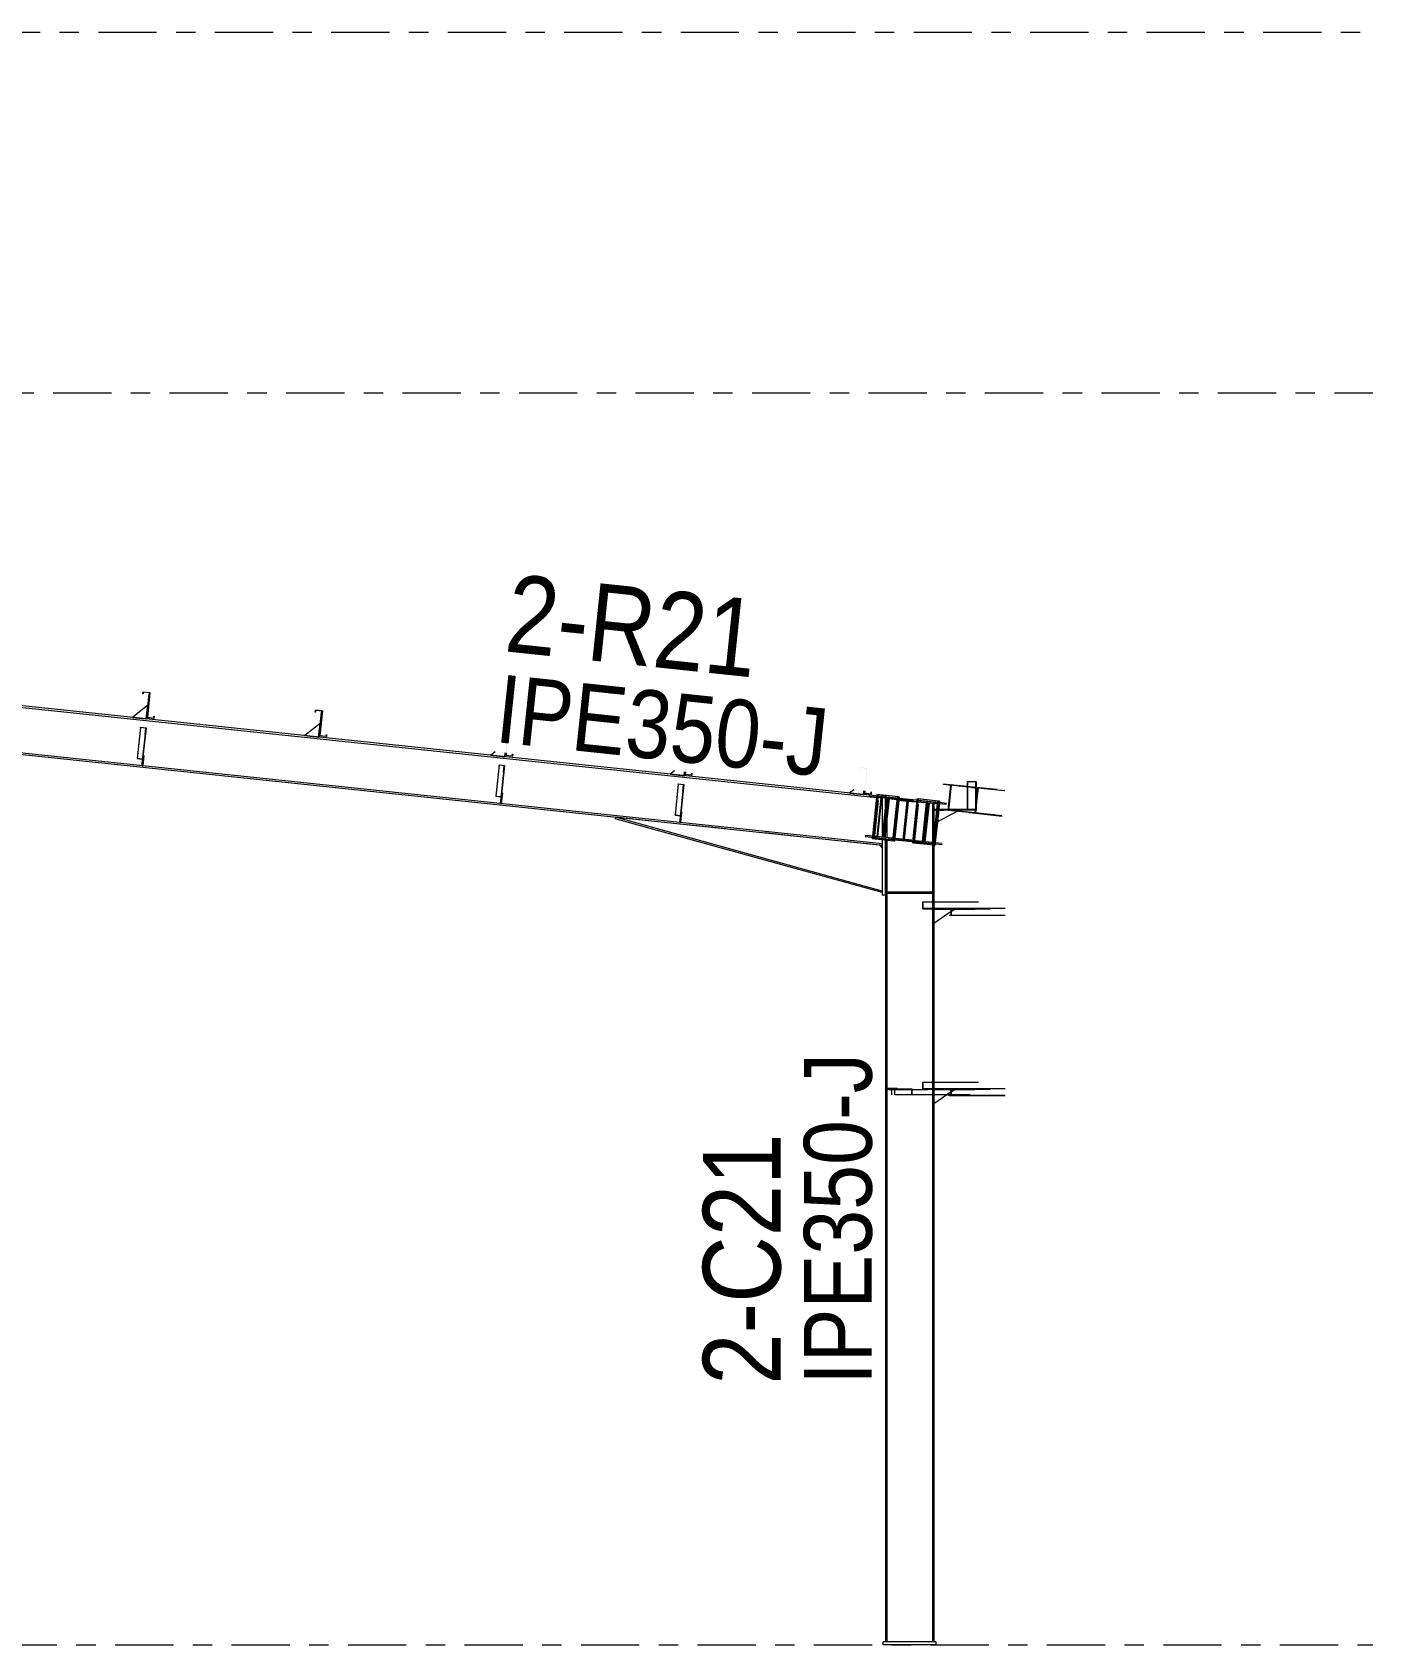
# Model space of a CAD drawing. Header units: millimetres. Extents: x -94 to 729, y -75 to 499.
# Drawn here: x 519.7 to 588.8, y 14.3 to 97.3 of the extents above; entities that cross this region are included whole.
import ezdxf

# ---------------------------------------------------------------- set-up
doc = ezdxf.new("R2010")
doc.units = ezdxf.units.MM
for name, pattern in [('XKITLINE00', [0]), ('XKITLINE02', [4, 2, -2]), ('XKITLINE03', [6, 3, -1, 1, -1])]:
    doc.linetypes.add(name, pattern=pattern)
for name, color, linetype, lineweight in [('Part', 2, 'Continuous', 0), ('PartMark', 7, 'Continuous', 0), ('S-grid', 1, 'Continuous', 0)]:
    doc.layers.add(name, color=color, linetype=linetype, lineweight=lineweight)
doc.styles.add('ARIAL', font='ARIAL.TTF')

# ---------------------------------------------------------------- blocks, each defined once
blk = doc.blocks.new('*A1')
at = {"layer": 'Part'}
blk.add_hatch(color=3, dxfattribs=at).paths.add_polyline_path([(543.776, 59.573), (543.778, 59.59), (544.062, 59.56), (544.025, 59.216), (544.011, 59.217), (544.046, 59.544)], flags=17)
blk = doc.blocks.new('*A2')
at = {"layer": 'Part'}
blk.add_hatch(color=3, dxfattribs=at).paths.add_polyline_path([(564.747, 42.879), (564.747, 42.893), (565.053, 42.893), (565.053, 42.607), (565.037, 42.607), (565.037, 42.879)], flags=17)
blk = doc.blocks.new('*A3')
at = {"layer": 'Part'}
blk.add_hatch(color=3, dxfattribs=at).paths.add_polyline_path([(553.01, 58.598), (553.012, 58.616), (553.296, 58.586), (553.26, 58.242), (553.246, 58.243), (553.28, 58.57)], flags=17)
blk = doc.blocks.new('*A4')
at = {"layer": 'Part'}
blk.add_hatch(color=3, dxfattribs=at).paths.add_polyline_path([(565.616, 52.523), (565.616, 52.191), (567.087, 52.191), (567.087, 51.834), (566.964, 51.834), (566.964, 51.847), (567.072, 51.847), (567.072, 52.179), (565.602, 52.179), (565.602, 52.536), (565.724, 52.536), (565.724, 52.523)], flags=17)
blk = doc.blocks.new('*A5')
at = {"layer": 'Part'}
blk.add_hatch(color=3, dxfattribs=at).paths.add_polyline_path([(565.616, 43.237), (565.616, 42.906), (567.087, 42.906), (567.087, 42.549), (566.964, 42.549), (566.964, 42.561), (567.072, 42.561), (567.072, 42.893), (565.602, 42.893), (565.602, 43.25), (565.724, 43.25), (565.724, 43.237)], flags=17)
blk = doc.blocks.new('*A97')
at = {"layer": 'Part'}
blk.add_hatch(color=3, dxfattribs=at).paths.add_polyline_path([(562.861, 57.966), (562.868, 58.03), (564.085, 57.902), (564.078, 57.838), (563.496, 57.899), (563.285, 55.896), (563.867, 55.835), (563.86, 55.771), (562.643, 55.899), (562.65, 55.963), (563.232, 55.902), (563.443, 57.905)], flags=17)
blk = doc.blocks.new('*A98')
at = {"layer": 'Part'}
blk.add_hatch(color=3, dxfattribs=at).paths.add_polyline_path([(553.695, 59.083), (553.705, 59.176), (553.717, 59.175), (553.706, 59.068), (553.351, 59.106), (553.486, 60.386), (553.156, 60.421), (553.147, 60.327), (553.134, 60.328), (553.145, 60.435), (553.5, 60.397), (553.365, 59.117)], flags=17)
blk = doc.blocks.new('*A99')
at = {"layer": 'Part'}
blk.add_hatch(color=3, dxfattribs=at).paths.add_polyline_path([(544.46, 60.057), (544.47, 60.15), (544.483, 60.149), (544.472, 60.042), (544.117, 60.08), (544.252, 61.36), (543.922, 61.395), (543.912, 61.301), (543.899, 61.302), (543.911, 61.409), (544.266, 61.371), (544.131, 60.091)], flags=17)
blk = doc.blocks.new('*A100')
at = {"layer": 'Part'}
blk.add_hatch(color=3, dxfattribs=at).paths.add_polyline_path([(525.307, 61.521), (525.309, 61.538), (525.593, 61.508), (525.556, 61.164), (525.542, 61.165), (525.577, 61.492)], flags=17)
blk = doc.blocks.new('*A146')
at = {"layer": 'Part'}
blk.add_hatch(color=3, dxfattribs=at).paths.add_polyline_path([(562.929, 58.109), (562.939, 58.202), (562.952, 58.201), (562.941, 58.094), (562.586, 58.132), (562.721, 59.412), (562.391, 59.447), (562.381, 59.353), (562.368, 59.354), (562.38, 59.461), (562.735, 59.423), (562.6, 58.143)], flags=17)
blk = doc.blocks.new('*A147')
at = {"layer": 'Part'}
blk.add_hatch(color=3, dxfattribs=at).paths.add_polyline_path([(553.695, 59.083), (553.705, 59.176), (553.717, 59.175), (553.706, 59.068), (553.351, 59.106), (553.486, 60.386), (553.156, 60.421), (553.147, 60.327), (553.134, 60.328), (553.145, 60.435), (553.5, 60.397), (553.365, 59.117)], flags=17)
blk = doc.blocks.new('*A148')
at = {"layer": 'Part'}
blk.add_hatch(color=3, dxfattribs=at).paths.add_polyline_path([(544.46, 60.057), (544.47, 60.15), (544.483, 60.149), (544.472, 60.042), (544.117, 60.08), (544.252, 61.36), (543.922, 61.395), (543.912, 61.301), (543.899, 61.302), (543.911, 61.409), (544.266, 61.371), (544.131, 60.091)], flags=17)
blk = doc.blocks.new('*A149')
at = {"layer": 'Part'}
blk.add_hatch(color=3, dxfattribs=at).paths.add_polyline_path([(534.871, 61.068), (534.881, 61.162), (534.893, 61.16), (534.882, 61.054), (534.527, 61.091), (534.662, 62.371), (534.332, 62.406), (534.322, 62.312), (534.31, 62.314), (534.321, 62.42), (534.676, 62.383), (534.541, 61.103)], flags=17)
blk = doc.blocks.new('*A150')
at = {"layer": 'Part'}
blk.add_hatch(color=3, dxfattribs=at).paths.add_polyline_path([(534.871, 61.068), (534.881, 61.162), (534.893, 61.16), (534.882, 61.054), (534.527, 61.091), (534.662, 62.371), (534.332, 62.406), (534.322, 62.312), (534.31, 62.314), (534.321, 62.42), (534.676, 62.383), (534.541, 61.103)], flags=17)
blk = doc.blocks.new('*A151')
at = {"layer": 'Part'}
blk.add_hatch(color=3, dxfattribs=at).paths.add_polyline_path([(525.991, 62.005), (526.001, 62.098), (526.014, 62.097), (526.003, 61.99), (525.648, 62.028), (525.783, 63.308), (525.453, 63.343), (525.443, 63.249), (525.43, 63.25), (525.442, 63.357), (525.797, 63.319), (525.662, 62.039)], flags=17)
blk = doc.blocks.new('*A152')
at = {"layer": 'Part'}
blk.add_hatch(color=3, dxfattribs=at).paths.add_polyline_path([(525.991, 62.005), (526.001, 62.098), (526.014, 62.097), (526.003, 61.99), (525.648, 62.028), (525.783, 63.308), (525.453, 63.343), (525.443, 63.249), (525.43, 63.25), (525.442, 63.357), (525.797, 63.319), (525.662, 62.039)], flags=17)
blk = doc.blocks.new('*A173')
at = {"layer": 'Part'}
blk.add_hatch(color=3, dxfattribs=at).paths.add_polyline_path([(566.664, 58.584), (566.666, 58.599), (567.072, 58.556), (566.933, 57.242), (566.527, 57.284), (566.529, 57.299), (566.919, 57.258), (567.054, 58.544)], flags=17)
blk = doc.blocks.new('*A174')
at = {"layer": 'Part'}
blk.add_hatch(color=3, dxfattribs=at).paths.add_polyline_path([(565.616, 52.523), (565.616, 52.191), (567.087, 52.191), (567.087, 51.834), (566.964, 51.834), (566.964, 51.847), (567.072, 51.847), (567.072, 52.179), (565.602, 52.179), (565.602, 52.536), (565.724, 52.536), (565.724, 52.523)], flags=17)
blk = doc.blocks.new('*A175')
at = {"layer": 'Part'}
blk.add_hatch(color=3, dxfattribs=at).paths.add_polyline_path([(565.616, 43.237), (565.616, 42.906), (567.087, 42.906), (567.087, 42.549), (566.964, 42.549), (566.964, 42.561), (567.072, 42.561), (567.072, 42.893), (565.602, 42.893), (565.602, 43.25), (565.724, 43.25), (565.724, 43.237)], flags=17)
blk = doc.blocks.new('*A549')
at = {"layer": 'S-grid', "color": 1, "linetype": 'XKITLINE03', "lineweight": 0}
blk.add_line((283.138, 97.321), (588.785, 97.321), dxfattribs=at)
blk = doc.blocks.new('*A550')
at = {"layer": 'S-grid', "color": 1, "linetype": 'XKITLINE03', "lineweight": 0}
blk.add_line((460.809, 78.75), (588.785, 78.75), dxfattribs=at)
blk = doc.blocks.new('*A551')
at = {"layer": 'S-grid', "color": 1, "linetype": 'XKITLINE03', "lineweight": 0}
blk.add_line((-10, 14.286), (588.785, 14.286), dxfattribs=at)
blk = doc.blocks.new('*A554')
at = {"layer": 'Part', "color": 2, "linetype": 'XKITLINE00', "lineweight": 0}
for p, q in [((525.739, 63.239), (525.605, 61.961)), ((525.775, 63.236), (525.739, 63.239)), ((525.648, 62.028), (525.64, 61.957))]:
    blk.add_line(p, q, dxfattribs=at)
at = {"layer": 'Part', "color": 7, "linetype": 'XKITLINE02', "lineweight": 0}
for p, q in [((525.648, 62.028), (525.775, 63.236)), ((525.64, 61.957), (525.605, 61.961))]:
    blk.add_line(p, q, dxfattribs=at)
blk = doc.blocks.new('*A555')
at = {"layer": 'Part', "color": 2, "linetype": 'XKITLINE00', "lineweight": 0}
for p, q in [((534.619, 62.303), (534.484, 61.024)), ((534.654, 62.299), (534.619, 62.303)), ((534.527, 61.091), (534.519, 61.02))]:
    blk.add_line(p, q, dxfattribs=at)
at = {"layer": 'Part', "color": 7, "linetype": 'XKITLINE02', "lineweight": 0}
for p, q in [((534.527, 61.091), (534.654, 62.299)), ((534.519, 61.02), (534.484, 61.024))]:
    blk.add_line(p, q, dxfattribs=at)
blk = doc.blocks.new('*A556')
at = {"layer": 'Part', "color": 2, "linetype": 'XKITLINE00', "lineweight": 0}
blk.add_line((534.559, 61.734), (533.774, 61.099), dxfattribs=at)
at = {"layer": 'Part', "color": 7, "linetype": 'XKITLINE02', "lineweight": 0}
for p, q in [((534.484, 61.024), (534.559, 61.734)), ((533.774, 61.099), (534.484, 61.024))]:
    blk.add_line(p, q, dxfattribs=at)
blk = doc.blocks.new('*A557')
at = {"layer": 'Part', "color": 2, "linetype": 'XKITLINE00', "lineweight": 0}
for p, q in [((544.095, 60.211), (544.074, 60.013)), ((544.117, 60.08), (544.109, 60.009))]:
    blk.add_line(p, q, dxfattribs=at)
at = {"layer": 'Part', "color": 7, "linetype": 'XKITLINE02', "lineweight": 0}
for p, q in [((544.109, 60.009), (544.074, 60.013)), ((544.117, 60.08), (544.13, 60.208))]:
    blk.add_line(p, q, dxfattribs=at)
blk = doc.blocks.new('*A558')
at = {"layer": 'Part', "color": 2, "linetype": 'XKITLINE00', "lineweight": 0}
blk.add_line((543.583, 60.265), (543.363, 60.088), dxfattribs=at)
at = {"layer": 'Part', "color": 7, "linetype": 'XKITLINE02', "lineweight": 0}
for p, q in [((543.363, 60.088), (544.074, 60.013)), ((544.074, 60.013), (544.095, 60.211))]:
    blk.add_line(p, q, dxfattribs=at)
blk = doc.blocks.new('*A559')
at = {"layer": 'Part', "color": 2, "linetype": 'XKITLINE00', "lineweight": 0}
for p, q in [((543.776, 59.573), (543.607, 57.977)), ((543.776, 59.573), (543.778, 59.59)), ((544.046, 59.544), (543.776, 59.573)), ((543.778, 59.59), (544.062, 59.56)), ((544.011, 59.217), (543.854, 57.726)), ((544.062, 59.56), (543.887, 57.901)), ((544.011, 59.217), (544.046, 59.544)), ((544.025, 59.216), (544.011, 59.217)), ((543.607, 57.977), (543.877, 57.949)), ((543.854, 57.726), (543.868, 57.724))]:
    blk.add_line(p, q, dxfattribs=at)
at = {"layer": 'Part', "color": 7, "linetype": 'XKITLINE02', "lineweight": 0}
for p, q in [((543.609, 57.989), (543.893, 57.959)), ((543.887, 57.901), (543.868, 57.724))]:
    blk.add_line(p, q, dxfattribs=at)
blk = doc.blocks.new('*A560')
at = {"layer": 'Part', "color": 7, "linetype": 'XKITLINE02', "lineweight": 0}
for p, q in [((543.778, 59.59), (543.607, 57.977)), ((544.046, 59.544), (543.854, 57.726)), ((543.868, 57.724), (544.062, 59.56)), ((543.607, 57.977), (543.877, 57.949)), ((543.609, 57.989), (543.893, 57.959)), ((543.854, 57.726), (543.868, 57.724))]:
    blk.add_line(p, q, dxfattribs=at)
blk = doc.blocks.new('*A561')
at = {"layer": 'Part', "color": 7, "linetype": 'XKITLINE02', "lineweight": 0}
for p, q in [((543.911, 58.134), (543.855, 57.601)), ((543.891, 57.597), (543.947, 58.13)), ((543.947, 58.13), (543.911, 58.134)), ((543.855, 57.601), (543.891, 57.597)), ((543.866, 57.707), (543.902, 57.704))]:
    blk.add_line(p, q, dxfattribs=at)
blk = doc.blocks.new('*A562')
at = {"layer": 'Part', "color": 7, "linetype": 'XKITLINE02', "lineweight": 0}
for p, q in [((543.887, 57.901), (543.911, 58.134)), ((543.891, 57.597), (543.855, 57.601)), ((543.866, 57.707), (543.902, 57.704))]:
    blk.add_line(p, q, dxfattribs=at)
at = {"layer": 'Part', "color": 2, "linetype": 'XKITLINE00', "lineweight": 0}
for p, q in [((543.947, 58.13), (543.891, 57.597)), ((543.911, 58.134), (543.947, 58.13)), ((543.855, 57.601), (543.887, 57.901))]:
    blk.add_line(p, q, dxfattribs=at)
blk = doc.blocks.new('*A563')
at = {"layer": 'Part', "color": 2, "linetype": 'XKITLINE00', "lineweight": 0}
for p, q in [((549.772, 56.898), (549.751, 56.822)), ((563.521, 53.019), (549.751, 56.822)), ((563.521, 53.1), (549.772, 56.898)), ((563.521, 55.343), (563.418, 55.458))]:
    blk.add_line(p, q, dxfattribs=at)
at = {"layer": 'Part', "color": 7, "linetype": 'XKITLINE02', "lineweight": 0}
for p, q in [((563.418, 55.458), (549.772, 56.898)), ((563.521, 55.343), (563.521, 53.019))]:
    blk.add_line(p, q, dxfattribs=at)
blk = doc.blocks.new('*A564')
at = {"layer": 'Part', "color": 2, "linetype": 'XKITLINE00', "lineweight": 0}
for p, q in [((564.293, 42.929), (563.757, 42.929)), ((564.02, 42.893), (563.757, 42.893)), ((564.293, 42.893), (564.293, 42.929))]:
    blk.add_line(p, q, dxfattribs=at)
at = {"layer": 'Part', "color": 7, "linetype": 'XKITLINE02', "lineweight": 0}
for p, q in [((563.757, 42.893), (563.757, 42.929)), ((563.864, 42.893), (563.864, 42.929)), ((564.293, 42.893), (564.02, 42.893))]:
    blk.add_line(p, q, dxfattribs=at)
blk = doc.blocks.new('*A565')
at = {"layer": 'Part', "color": 7, "linetype": 'XKITLINE02', "lineweight": 0}
for p, q in [((566.179, 42.857), (566.179, 42.143)), ((567.214, 42.857), (566.179, 42.857)), ((567.072, 42.759), (567.214, 42.857))]:
    blk.add_line(p, q, dxfattribs=at)
at = {"layer": 'Part', "color": 2, "linetype": 'XKITLINE00', "lineweight": 0}
blk.add_line((567.072, 42.759), (566.179, 42.143), dxfattribs=at)
blk = doc.blocks.new('*A566')
at = {"layer": 'Part', "color": 7, "linetype": 'XKITLINE02', "lineweight": 0}
for p, q in [((568.282, 42.893), (566.179, 42.893)), ((566.179, 42.893), (566.179, 42.857)), ((568.282, 42.857), (567.072, 42.857)), ((567.101, 42.857), (567.101, 42.893)), ((567.833, 42.857), (567.833, 42.893)), ((568.282, 42.857), (568.282, 42.893))]:
    blk.add_line(p, q, dxfattribs=at)
at = {"layer": 'Part', "color": 2, "linetype": 'XKITLINE00', "lineweight": 0}
for p, q in [((567.072, 42.857), (566.179, 42.857)), ((566.862, 42.857), (566.862, 42.893))]:
    blk.add_line(p, q, dxfattribs=at)
blk = doc.blocks.new('*A567')
at = {"layer": 'Part', "color": 7, "linetype": 'XKITLINE02', "lineweight": 0}
for p, q in [((566.179, 52.143), (566.179, 51.429)), ((567.214, 52.143), (566.179, 52.143)), ((567.072, 52.045), (567.214, 52.143))]:
    blk.add_line(p, q, dxfattribs=at)
at = {"layer": 'Part', "color": 2, "linetype": 'XKITLINE00', "lineweight": 0}
blk.add_line((567.072, 52.045), (566.179, 51.429), dxfattribs=at)
blk = doc.blocks.new('*A568')
at = {"layer": 'Part', "color": 7, "linetype": 'XKITLINE02', "lineweight": 0}
for p, q in [((568.282, 52.179), (566.179, 52.179)), ((566.179, 52.179), (566.179, 52.143)), ((568.282, 52.143), (567.072, 52.143)), ((567.101, 52.143), (567.101, 52.179)), ((567.833, 52.143), (567.833, 52.179)), ((568.282, 52.143), (568.282, 52.179))]:
    blk.add_line(p, q, dxfattribs=at)
at = {"layer": 'Part', "color": 2, "linetype": 'XKITLINE00', "lineweight": 0}
for p, q in [((567.072, 52.143), (566.179, 52.143)), ((566.862, 52.143), (566.862, 52.179))]:
    blk.add_line(p, q, dxfattribs=at)
blk = doc.blocks.new('*A569')
at = {"layer": 'Part', "color": 7, "linetype": 'XKITLINE02', "lineweight": 0}
for p, q in [((564.293, 42.929), (563.757, 42.929)), ((563.757, 42.929), (563.757, 42.893)), ((563.757, 42.893), (564.293, 42.893)), ((563.864, 42.893), (563.864, 42.929)), ((564.293, 42.893), (564.293, 42.929))]:
    blk.add_line(p, q, dxfattribs=at)
blk = doc.blocks.new('*A570')
at = {"layer": 'Part', "color": 2, "linetype": 'XKITLINE00', "lineweight": 0}
for p, q in [((563.903, 42.893), (563.903, 42.879)), ((563.903, 42.879), (564.747, 42.879)), ((565.053, 42.893), (564.02, 42.893)), ((564.158, 42.607), (564.158, 42.879)), ((565.053, 42.607), (564.158, 42.607)), ((564.747, 42.879), (564.747, 42.893)), ((565.037, 42.879), (564.747, 42.879)), ((565.037, 42.607), (565.037, 42.879)), ((565.053, 42.607), (565.053, 42.893))]:
    blk.add_line(p, q, dxfattribs=at)
at = {"layer": 'Part', "color": 7, "linetype": 'XKITLINE02', "lineweight": 0}
for p, q in [((564.02, 42.893), (563.903, 42.893)), ((564.171, 42.607), (564.171, 42.893))]:
    blk.add_line(p, q, dxfattribs=at)
blk = doc.blocks.new('*A571')
at = {"layer": 'Part', "color": 7, "linetype": 'XKITLINE02', "lineweight": 0}
for p, q in [((563.874, 42.893), (563.874, 42.879)), ((568.039, 42.893), (563.874, 42.893)), ((563.874, 42.879), (568.01, 42.879)), ((564.01, 42.607), (564.01, 42.879)), ((566.852, 42.607), (564.01, 42.607)), ((564.018, 42.607), (564.018, 42.893)), ((568.039, 42.607), (567.072, 42.607))]:
    blk.add_line(p, q, dxfattribs=at)
at = {"layer": 'Part', "color": 2, "linetype": 'XKITLINE00', "lineweight": 0}
blk.add_line((567.072, 42.607), (566.852, 42.607), dxfattribs=at)
blk = doc.blocks.new('*A572')
at = {"layer": 'Part', "color": 2, "linetype": 'XKITLINE00', "lineweight": 0}
for p, q in [((566.1, 53.047), (563.757, 53.047)), ((566.1, 52.975), (563.757, 52.975))]:
    blk.add_line(p, q, dxfattribs=at)
at = {"layer": 'Part', "color": 7, "linetype": 'XKITLINE02', "lineweight": 0}
for p, q in [((563.757, 52.975), (563.757, 53.047)), ((563.864, 52.975), (563.864, 53.047)), ((565.993, 52.975), (565.993, 53.047)), ((566.1, 52.975), (566.1, 53.047))]:
    blk.add_line(p, q, dxfattribs=at)
blk = doc.blocks.new('*A573')
at = {"layer": 'Part', "color": 7, "linetype": 'XKITLINE02', "lineweight": 0}
for p, q in [((566.1, 53.047), (563.757, 53.047)), ((563.757, 53.047), (563.757, 52.975)), ((566.1, 52.975), (563.757, 52.975)), ((563.864, 52.975), (563.864, 53.047)), ((565.993, 52.975), (565.993, 53.047)), ((566.1, 52.975), (566.1, 53.047))]:
    blk.add_line(p, q, dxfattribs=at)
blk = doc.blocks.new('*A574')
at = {"layer": 'Part', "color": 7, "linetype": 'XKITLINE02', "lineweight": 0}
for p, q in [((563.521, 58.033), (563.521, 55.343)), ((563.521, 58.033), (563.525, 58.033)), ((563.525, 58.033), (563.521, 58.033)), ((563.664, 58.018), (563.664, 55.72))]:
    blk.add_line(p, q, dxfattribs=at)
at = {"layer": 'Part', "color": 2, "linetype": 'XKITLINE00', "lineweight": 0}
for p, q in [((563.525, 58.033), (563.664, 58.033)), ((563.664, 58.033), (563.664, 58.018)), ((563.521, 55.735), (563.521, 52.89)), ((563.664, 55.72), (563.664, 52.89)), ((563.664, 52.89), (563.521, 52.89))]:
    blk.add_line(p, q, dxfattribs=at)
blk = doc.blocks.new('*A575')
at = {"layer": 'Part', "color": 2, "linetype": 'XKITLINE00', "lineweight": 0}
for p, q in [((553.09, 56.627), (553.121, 56.927)), ((553.181, 57.156), (553.125, 56.623)), ((553.146, 57.16), (553.181, 57.156))]:
    blk.add_line(p, q, dxfattribs=at)
at = {"layer": 'Part', "color": 7, "linetype": 'XKITLINE02', "lineweight": 0}
for p, q in [((553.125, 56.623), (553.09, 56.627)), ((553.101, 56.733), (553.136, 56.73)), ((553.121, 56.927), (553.146, 57.16))]:
    blk.add_line(p, q, dxfattribs=at)
blk = doc.blocks.new('*A576')
at = {"layer": 'Part', "color": 7, "linetype": 'XKITLINE02', "lineweight": 0}
for p, q in [((553.146, 57.16), (553.09, 56.627)), ((553.09, 56.627), (553.125, 56.623)), ((553.101, 56.733), (553.136, 56.73)), ((553.125, 56.623), (553.181, 57.156)), ((553.181, 57.156), (553.146, 57.16))]:
    blk.add_line(p, q, dxfattribs=at)
blk = doc.blocks.new('*A577')
at = {"layer": 'Part', "color": 7, "linetype": 'XKITLINE02', "lineweight": 0}
for p, q in [((553.012, 58.616), (552.842, 57.003)), ((553.28, 58.57), (553.088, 56.752)), ((553.103, 56.75), (553.296, 58.586)), ((552.842, 57.003), (553.112, 56.975)), ((552.843, 57.015), (553.127, 56.985)), ((553.088, 56.752), (553.103, 56.75))]:
    blk.add_line(p, q, dxfattribs=at)
blk = doc.blocks.new('*A578')
at = {"layer": 'Part', "color": 2, "linetype": 'XKITLINE00', "lineweight": 0}
for p, q in [((553.01, 58.598), (552.842, 57.003)), ((553.01, 58.598), (553.012, 58.616)), ((553.28, 58.57), (553.01, 58.598)), ((553.012, 58.616), (553.296, 58.586)), ((553.246, 58.243), (553.088, 56.752)), ((553.296, 58.586), (553.121, 56.927)), ((553.246, 58.243), (553.28, 58.57)), ((553.246, 58.243), (553.26, 58.242)), ((552.842, 57.003), (553.112, 56.975)), ((553.088, 56.752), (553.103, 56.75))]:
    blk.add_line(p, q, dxfattribs=at)
at = {"layer": 'Part', "color": 7, "linetype": 'XKITLINE02', "lineweight": 0}
for p, q in [((552.843, 57.015), (553.127, 56.985)), ((553.103, 56.75), (553.121, 56.927))]:
    blk.add_line(p, q, dxfattribs=at)
blk = doc.blocks.new('*A579')
at = {"layer": 'Part', "color": 2, "linetype": 'XKITLINE00', "lineweight": 0}
blk.add_line((552.818, 59.291), (552.598, 59.114), dxfattribs=at)
at = {"layer": 'Part', "color": 7, "linetype": 'XKITLINE02', "lineweight": 0}
for p, q in [((552.598, 59.114), (553.308, 59.039)), ((553.308, 59.039), (553.329, 59.237))]:
    blk.add_line(p, q, dxfattribs=at)
blk = doc.blocks.new('*A580')
at = {"layer": 'Part', "color": 2, "linetype": 'XKITLINE00', "lineweight": 0}
for p, q in [((553.329, 59.237), (553.308, 59.039)), ((553.351, 59.106), (553.344, 59.035))]:
    blk.add_line(p, q, dxfattribs=at)
at = {"layer": 'Part', "color": 7, "linetype": 'XKITLINE02', "lineweight": 0}
for p, q in [((553.344, 59.035), (553.308, 59.039)), ((553.351, 59.106), (553.365, 59.234))]:
    blk.add_line(p, q, dxfattribs=at)
blk = doc.blocks.new('*A581')
at = {"layer": 'Part', "color": 2, "linetype": 'XKITLINE00', "lineweight": 0}
for p, q in [((563.228, 57.928), (563.017, 55.924)), ((563.243, 58.063), (563.235, 57.992)), ((564.351, 57.946), (563.243, 58.063)), ((564.06, 55.678), (564.3, 57.951)), ((564.112, 55.672), (564.351, 57.946)), ((563.01, 55.86), (563.003, 55.789)), ((564.112, 55.672), (563.003, 55.789))]:
    blk.add_line(p, q, dxfattribs=at)
at = {"layer": 'Part', "color": 7, "linetype": 'XKITLINE02', "lineweight": 0}
for p, q in [((563.054, 55.784), (563.294, 58.057)), ((563.235, 57.992), (563.228, 57.928)), ((563.017, 55.924), (563.01, 55.86))]:
    blk.add_line(p, q, dxfattribs=at)
blk = doc.blocks.new('*A582')
at = {"layer": 'Part', "color": 7, "linetype": 'XKITLINE02', "lineweight": 0}
for p, q in [((563.301, 58.056), (563.061, 55.783)), ((563.113, 55.778), (563.352, 58.051)), ((564.351, 57.946), (563.301, 58.056)), ((564.112, 55.672), (563.061, 55.783))]:
    blk.add_line(p, q, dxfattribs=at)
at = {"layer": 'Part', "color": 2, "linetype": 'XKITLINE00', "lineweight": 0}
for p, q in [((564.118, 55.672), (564.358, 57.945)), ((564.17, 55.666), (564.41, 57.939)), ((564.41, 57.939), (564.351, 57.946)), ((564.17, 55.666), (564.112, 55.672))]:
    blk.add_line(p, q, dxfattribs=at)
blk = doc.blocks.new('*A583')
at = {"layer": 'Part', "color": 7, "linetype": 'XKITLINE02', "lineweight": 0}
for p, q in [((565.294, 57.774), (565.062, 55.572)), ((565.113, 55.567), (565.353, 57.84)), ((566.314, 57.303), (566.238, 56.585)), ((566.366, 57.303), (566.293, 56.615)), ((566.179, 56.023), (566.119, 55.461)), ((566.171, 55.455), (565.062, 55.572)), ((566.179, 55.529), (566.171, 55.455))]:
    blk.add_line(p, q, dxfattribs=at)
at = {"layer": 'Part', "color": 2, "linetype": 'XKITLINE00', "lineweight": 0}
for p, q in [((565.302, 57.845), (565.294, 57.774)), ((566.411, 57.728), (565.302, 57.845)), ((566.359, 57.734), (566.314, 57.303)), ((566.411, 57.728), (566.366, 57.303)), ((566.293, 56.615), (566.179, 55.529)), ((566.238, 56.585), (566.179, 56.023))]:
    blk.add_line(p, q, dxfattribs=at)
blk = doc.blocks.new('*A584')
at = {"layer": 'Part', "color": 7, "linetype": 'XKITLINE02', "lineweight": 0}
for p, q in [((565.36, 57.839), (565.12, 55.566)), ((565.172, 55.561), (565.412, 57.834)), ((566.411, 57.728), (565.36, 57.839)), ((566.373, 57.303), (566.3, 56.619)), ((566.425, 57.303), (566.356, 56.649)), ((566.179, 55.454), (565.12, 55.566)), ((566.179, 55.464), (566.178, 55.455)), ((566.178, 55.455), (566.179, 55.454))]:
    blk.add_line(p, q, dxfattribs=at)
at = {"layer": 'Part', "color": 2, "linetype": 'XKITLINE00', "lineweight": 0}
for p, q in [((566.417, 57.728), (566.373, 57.303)), ((566.469, 57.722), (566.411, 57.728)), ((566.469, 57.722), (566.425, 57.303)), ((566.3, 56.619), (566.179, 55.464)), ((566.356, 56.649), (566.229, 55.449)), ((566.179, 55.454), (566.229, 55.449))]:
    blk.add_line(p, q, dxfattribs=at)
blk = doc.blocks.new('*A585')
at = {"layer": 'Part', "color": 7, "linetype": 'XKITLINE02', "lineweight": 0}
for p, q in [((564.6, 57.848), (564.593, 57.784)), ((564.593, 57.784), (566.179, 57.616)), ((566.186, 57.68), (564.6, 57.848)), ((564.618, 55.756), (564.824, 57.716)), ((564.67, 55.75), (564.877, 57.711)), ((565.223, 57.674), (564.824, 57.716)), ((565.175, 57.722), (565.171, 57.68)), ((565.228, 57.717), (565.223, 57.674)), ((565.35, 57.704), (565.356, 57.768)), ((565.585, 55.654), (565.796, 57.657)), ((565.836, 57.652), (565.625, 55.649)), ((565.81, 57.655), (565.817, 57.719)), ((564.035, 55.817), (564.029, 55.753)), ((564.029, 55.753), (566.065, 55.538)), ((566.071, 55.602), (564.035, 55.817)), ((565.132, 55.637), (565.138, 55.701)), ((565.246, 55.625), (565.252, 55.689)), ((566.065, 55.538), (566.071, 55.602))]:
    blk.add_line(p, q, dxfattribs=at)
at = {"layer": 'Part', "color": 2, "linetype": 'XKITLINE00', "lineweight": 0}
for p, q in [((566.283, 57.605), (566.179, 57.616)), ((566.289, 57.669), (566.186, 57.68)), ((566.283, 57.605), (566.289, 57.669))]:
    blk.add_line(p, q, dxfattribs=at)
blk = doc.blocks.new('*A586')
at = {"layer": 'Part', "color": 7, "linetype": 'XKITLINE02', "lineweight": 0}
for p, q in [((563.4, 57.909), (563.407, 57.973)), ((564.395, 57.804), (563.4, 57.909)), ((564.402, 57.868), (563.407, 57.973)), ((563.635, 55.859), (563.847, 57.862)), ((563.676, 55.855), (563.887, 57.858)), ((563.873, 57.86), (563.88, 57.924)), ((564.333, 57.811), (564.34, 57.875)), ((564.45, 57.756), (564.455, 57.798)), ((564.503, 57.75), (564.45, 57.756)), ((564.59, 55.758), (564.797, 57.719)), ((563.182, 55.842), (563.189, 55.906)), ((563.182, 55.842), (564.177, 55.737)), ((564.184, 55.801), (563.189, 55.906)), ((564.001, 55.756), (564.008, 55.82)), ((564.115, 55.744), (564.122, 55.808))]:
    blk.add_line(p, q, dxfattribs=at)
at = {"layer": 'Part', "color": 2, "linetype": 'XKITLINE00', "lineweight": 0}
for p, q in [((565.09, 57.731), (564.395, 57.804)), ((565.097, 57.795), (564.402, 57.868)), ((564.503, 57.75), (564.508, 57.793)), ((564.85, 57.713), (564.503, 57.75)), ((564.643, 55.753), (564.85, 57.713)), ((565.09, 57.731), (565.097, 57.795)), ((565.218, 55.628), (564.177, 55.737)), ((565.225, 55.692), (564.184, 55.801)), ((565.225, 55.692), (565.218, 55.628))]:
    blk.add_line(p, q, dxfattribs=at)
blk = doc.blocks.new('*A587')
at = {"layer": 'Part', "color": 2, "linetype": 'XKITLINE00', "lineweight": 0}
blk.add_line((562.052, 58.317), (561.832, 58.139), dxfattribs=at)
at = {"layer": 'Part', "color": 7, "linetype": 'XKITLINE02', "lineweight": 0}
for p, q in [((561.832, 58.139), (562.543, 58.065)), ((562.543, 58.065), (562.564, 58.263))]:
    blk.add_line(p, q, dxfattribs=at)
blk = doc.blocks.new('*A588')
at = {"layer": 'Part', "color": 2, "linetype": 'XKITLINE00', "lineweight": 0}
for p, q in [((562.564, 58.263), (562.543, 58.065)), ((562.586, 58.132), (562.578, 58.061))]:
    blk.add_line(p, q, dxfattribs=at)
at = {"layer": 'Part', "color": 7, "linetype": 'XKITLINE02', "lineweight": 0}
for p, q in [((562.586, 58.132), (562.599, 58.26)), ((562.578, 58.061), (562.543, 58.065))]:
    blk.add_line(p, q, dxfattribs=at)
blk = doc.blocks.new('*A589')
at = {"layer": 'Part', "color": 7, "linetype": 'XKITLINE02', "lineweight": 0}
for p, q in [((563.679, 57.873), (563.686, 57.944)), ((564.507, 57.786), (563.679, 57.873)), ((563.686, 57.944), (565.097, 57.795))]:
    blk.add_line(p, q, dxfattribs=at)
at = {"layer": 'Part', "color": 2, "linetype": 'XKITLINE00', "lineweight": 0}
for p, q in [((566.179, 57.609), (564.507, 57.786)), ((566.186, 57.68), (565.097, 57.795)), ((566.179, 57.609), (566.186, 57.68))]:
    blk.add_line(p, q, dxfattribs=at)
blk = doc.blocks.new('*A590')
at = {"layer": 'Part', "color": 2, "linetype": 'XKITLINE00', "lineweight": 0}
for p, q in [((568.376, 58.728), (567.895, 58.728)), ((567.895, 58.728), (567.895, 57.303)), ((567.927, 57.303), (567.927, 58.728)), ((568.376, 57.303), (568.376, 58.728)), ((567.895, 57.303), (568.376, 57.303))]:
    blk.add_line(p, q, dxfattribs=at)
at = {"layer": 'Part', "color": 7, "linetype": 'XKITLINE02', "lineweight": 0}
blk.add_line((568.344, 57.303), (568.344, 58.728), dxfattribs=at)
blk = doc.blocks.new('*A591')
at = {"layer": 'Part', "color": 7, "linetype": 'XKITLINE02', "lineweight": 0}
for p, q in [((566.179, 57.267), (566.179, 56.553)), ((567.49, 57.267), (566.179, 57.267)), ((567.364, 57.198), (567.49, 57.267))]:
    blk.add_line(p, q, dxfattribs=at)
at = {"layer": 'Part', "color": 2, "linetype": 'XKITLINE00', "lineweight": 0}
blk.add_line((567.364, 57.198), (566.179, 56.553), dxfattribs=at)
blk = doc.blocks.new('*A592')
at = {"layer": 'Part', "color": 2, "linetype": 'XKITLINE00', "lineweight": 0}
for p, q in [((566.923, 57.303), (566.179, 57.303)), ((566.862, 57.267), (566.862, 57.303)), ((568.376, 57.303), (567.79, 57.303)), ((567.927, 57.267), (567.927, 57.303)), ((568.376, 57.267), (568.376, 57.303)), ((566.179, 57.267), (566.693, 57.267)), ((566.92, 57.267), (566.831, 57.267)), ((568.376, 57.267), (567.787, 57.267))]:
    blk.add_line(p, q, dxfattribs=at)
at = {"layer": 'Part', "color": 7, "linetype": 'XKITLINE02', "lineweight": 0}
for p, q in [((566.179, 57.303), (566.179, 57.267)), ((566.179, 57.303), (566.179, 57.267)), ((567.79, 57.303), (566.923, 57.303)), ((567.101, 57.267), (567.101, 57.303)), ((566.831, 57.267), (566.693, 57.267)), ((567.787, 57.267), (566.92, 57.267))]:
    blk.add_line(p, q, dxfattribs=at)
blk = doc.blocks.new('*A593')
at = {"layer": 'Part', "color": 7, "linetype": 'XKITLINE02', "lineweight": 0}
for p, q in [((568.141, 58.449), (568.14, 58.435)), ((568.14, 58.435), (568.438, 58.403)), ((569.425, 58.304), (568.14, 58.435)), ((568.376, 58.424), (568.141, 58.449)), ((568.376, 58.425), (568.141, 58.449)), ((568.438, 58.403), (568.304, 57.117)), ((569.815, 58.264), (568.438, 58.403)), ((568.376, 57.685), (568.332, 57.267)), ((568.006, 57.149), (568.004, 57.135)), ((568.004, 57.135), (568.315, 57.102)), ((568.004, 57.135), (569.288, 57.004)), ((568.304, 57.117), (568.006, 57.149)), ((569.289, 57.019), (568.006, 57.149)), ((569.679, 56.978), (568.304, 57.117))]:
    blk.add_line(p, q, dxfattribs=at)
at = {"layer": 'Part', "color": 2, "linetype": 'XKITLINE00', "lineweight": 0}
for p, q in [((569.426, 58.319), (568.376, 58.425)), ((568.452, 58.416), (568.376, 58.424)), ((568.452, 58.416), (568.376, 57.685)), ((568.452, 58.416), (569.833, 58.276)), ((568.332, 57.267), (568.315, 57.102)), ((568.315, 57.102), (569.694, 56.962))]:
    blk.add_line(p, q, dxfattribs=at)
blk = doc.blocks.new('*A594')
at = {"layer": 'Part', "color": 2, "linetype": 'XKITLINE00', "lineweight": 0}
for p, q in [((565.602, 52.179), (565.602, 52.536)), ((565.602, 52.536), (568.484, 52.536)), ((568.484, 52.523), (565.616, 52.523)), ((565.616, 52.523), (565.616, 52.191)), ((565.724, 52.523), (565.724, 52.536)), ((565.602, 52.179), (567.072, 52.179)), ((569.847, 52.191), (565.616, 52.191)), ((566.964, 51.834), (566.964, 51.847)), ((567.072, 51.847), (566.964, 51.847)), ((569.847, 51.834), (566.964, 51.834)), ((567.072, 51.847), (567.072, 52.179)), ((567.087, 51.834), (567.087, 52.191))]:
    blk.add_line(p, q, dxfattribs=at)
at = {"layer": 'Part', "color": 7, "linetype": 'XKITLINE02', "lineweight": 0}
for p, q in [((567.072, 52.179), (569.832, 52.179)), ((569.832, 51.847), (567.072, 51.847))]:
    blk.add_line(p, q, dxfattribs=at)
blk = doc.blocks.new('*A595')
at = {"layer": 'Part', "color": 2, "linetype": 'XKITLINE00', "lineweight": 0}
for p, q in [((565.602, 42.893), (565.602, 43.25)), ((565.602, 43.25), (568.484, 43.25)), ((568.484, 43.237), (565.616, 43.237)), ((565.616, 43.237), (565.616, 42.906)), ((565.724, 43.237), (565.724, 43.25)), ((565.602, 42.893), (567.072, 42.893)), ((569.847, 42.906), (565.616, 42.906)), ((566.964, 42.549), (566.964, 42.561)), ((567.072, 42.561), (566.964, 42.561)), ((569.847, 42.549), (566.964, 42.549)), ((567.072, 42.561), (567.072, 42.893)), ((567.087, 42.549), (567.087, 42.906))]:
    blk.add_line(p, q, dxfattribs=at)
at = {"layer": 'Part', "color": 7, "linetype": 'XKITLINE02', "lineweight": 0}
for p, q in [((567.072, 42.893), (569.832, 42.893)), ((569.832, 42.561), (567.072, 42.561))]:
    blk.add_line(p, q, dxfattribs=at)
blk = doc.blocks.new('*A596')
at = {"layer": 'Part', "color": 7, "linetype": 'XKITLINE02', "lineweight": 0}
for p, q in [((565.466, 57.756), (565.46, 57.692)), ((565.46, 57.692), (566.455, 57.587)), ((565.466, 57.756), (566.461, 57.651)), ((565.694, 55.642), (565.906, 57.645)), ((565.735, 55.638), (565.946, 57.641)), ((566.392, 57.594), (566.399, 57.658)), ((565.248, 55.689), (565.242, 55.625)), ((566.243, 55.584), (565.248, 55.689)), ((566.237, 55.52), (565.242, 55.625)), ((566.174, 55.527), (566.181, 55.591))]:
    blk.add_line(p, q, dxfattribs=at)
at = {"layer": 'Part', "color": 2, "linetype": 'XKITLINE00', "lineweight": 0}
for p, q in [((566.822, 57.549), (566.455, 57.587)), ((566.829, 57.612), (566.461, 57.651)), ((566.604, 55.481), (566.237, 55.52)), ((566.611, 55.545), (566.243, 55.584))]:
    blk.add_line(p, q, dxfattribs=at)
blk = doc.blocks.new('*A927')
at = {"layer": 'Part', "color": 2, "linetype": 'XKITLINE00', "lineweight": 0}
for p, q in [((562.861, 57.966), (562.868, 58.03)), ((563.443, 57.905), (562.861, 57.966)), ((564.085, 57.902), (562.868, 58.03)), ((563.443, 57.905), (563.232, 55.902)), ((563.285, 55.896), (563.496, 57.899)), ((564.078, 57.838), (563.496, 57.899)), ((563.566, 55.867), (563.777, 57.87)), ((564.078, 57.838), (564.085, 57.902)), ((564.223, 57.823), (564.078, 57.838)), ((564.23, 57.887), (564.085, 57.902)), ((564.223, 57.823), (564.23, 57.887)), ((562.65, 55.963), (562.643, 55.899)), ((562.643, 55.899), (564.005, 55.756)), ((563.232, 55.902), (562.65, 55.963)), ((564.012, 55.819), (563.285, 55.896)), ((563.86, 55.771), (563.867, 55.835)), ((564.005, 55.756), (564.012, 55.819))]:
    blk.add_line(p, q, dxfattribs=at)
at = {"layer": 'Part', "color": 7, "linetype": 'XKITLINE02', "lineweight": 0}
for p, q in [((563.291, 57.921), (563.297, 57.985)), ((563.496, 57.899), (563.443, 57.905)), ((563.525, 55.871), (563.737, 57.874)), ((563.072, 55.854), (563.079, 55.918)), ((563.232, 55.902), (563.285, 55.896)), ((564.005, 55.756), (563.86, 55.771))]:
    blk.add_line(p, q, dxfattribs=at)
blk = doc.blocks.new('*A928')
at = {"layer": 'Part', "color": 2, "linetype": 'XKITLINE00', "lineweight": 0}
for p, q in [((553.351, 59.106), (553.365, 59.234)), ((553.706, 59.068), (553.351, 59.106)), ((553.377, 59.232), (553.365, 59.117)), ((553.365, 59.117), (553.695, 59.083)), ((553.695, 59.083), (553.705, 59.176)), ((553.705, 59.176), (553.717, 59.175)), ((553.717, 59.175), (553.706, 59.068))]:
    blk.add_line(p, q, dxfattribs=at)
blk = doc.blocks.new('*A929')
at = {"layer": 'Part', "color": 2, "linetype": 'XKITLINE00', "lineweight": 0}
for p, q in [((544.117, 60.08), (544.13, 60.208)), ((544.472, 60.042), (544.117, 60.08)), ((544.143, 60.206), (544.131, 60.091)), ((544.131, 60.091), (544.46, 60.057)), ((544.46, 60.057), (544.47, 60.15)), ((544.47, 60.15), (544.483, 60.149)), ((544.483, 60.149), (544.472, 60.042))]:
    blk.add_line(p, q, dxfattribs=at)
blk = doc.blocks.new('*A930')
at = {"layer": 'Part', "color": 7, "linetype": 'XKITLINE02', "lineweight": 0}
for p, q in [((563.679, 55.718), (563.679, 57.873)), ((563.679, 57.873), (566.1, 57.617)), ((563.757, 57.865), (563.757, 55.71)), ((566.1, 52.536), (566.1, 52.179)), ((566.179, 52.536), (566.179, 52.179)), ((566.1, 43.25), (566.1, 42.893)), ((566.179, 43.25), (566.179, 42.893)), ((566.179, 14.429), (563.679, 14.429))]:
    blk.add_line(p, q, dxfattribs=at)
at = {"layer": 'Part', "color": 2, "linetype": 'XKITLINE00', "lineweight": 0}
for p, q in [((566.179, 57.609), (566.1, 57.617)), ((566.1, 57.617), (566.1, 52.536)), ((566.179, 57.609), (566.179, 52.536)), ((563.679, 55.718), (563.679, 14.429)), ((563.757, 55.71), (563.757, 14.429)), ((566.1, 52.179), (566.1, 43.25)), ((566.179, 52.179), (566.179, 43.25)), ((566.1, 42.893), (566.1, 14.429)), ((566.179, 42.893), (566.179, 14.429))]:
    blk.add_line(p, q, dxfattribs=at)
blk = doc.blocks.new('*A931')
at = {"layer": 'Part', "color": 2, "linetype": 'XKITLINE00', "lineweight": 0}
for p, q in [((566.286, 14.429), (563.571, 14.429)), ((563.571, 14.286), (563.571, 14.429)), ((566.286, 14.286), (563.571, 14.286)), ((566.286, 14.429), (566.286, 14.286))]:
    blk.add_line(p, q, dxfattribs=at)
blk = doc.blocks.new('*A932')
at = {"layer": 'Part', "color": 7, "linetype": 'XKITLINE02', "lineweight": 0}
for p, q in [((525.309, 61.538), (525.138, 59.925)), ((525.577, 61.492), (525.385, 59.674)), ((525.399, 59.672), (525.593, 61.508)), ((525.138, 59.925), (525.408, 59.897)), ((525.14, 59.937), (525.424, 59.907)), ((525.385, 59.674), (525.399, 59.672))]:
    blk.add_line(p, q, dxfattribs=at)
blk = doc.blocks.new('*A933')
at = {"layer": 'Part', "color": 7, "linetype": 'XKITLINE02', "lineweight": 0}
for p, q in [((525.442, 60.082), (525.386, 59.549)), ((525.422, 59.545), (525.478, 60.078)), ((525.478, 60.078), (525.442, 60.082)), ((525.386, 59.549), (525.422, 59.545)), ((525.397, 59.655), (525.433, 59.652))]:
    blk.add_line(p, q, dxfattribs=at)
blk = doc.blocks.new('*A934')
at = {"layer": 'Part', "color": 2, "linetype": 'XKITLINE00', "lineweight": 0}
for p, q in [((525.386, 59.549), (525.418, 59.849)), ((525.478, 60.078), (525.422, 59.545)), ((525.442, 60.082), (525.478, 60.078))]:
    blk.add_line(p, q, dxfattribs=at)
at = {"layer": 'Part', "color": 7, "linetype": 'XKITLINE02', "lineweight": 0}
for p, q in [((525.418, 59.849), (525.442, 60.082)), ((525.422, 59.545), (525.386, 59.549)), ((525.397, 59.655), (525.433, 59.652))]:
    blk.add_line(p, q, dxfattribs=at)
blk = doc.blocks.new('*A935')
at = {"layer": 'Part', "color": 2, "linetype": 'XKITLINE00', "lineweight": 0}
for p, q in [((525.307, 61.521), (525.138, 59.925)), ((525.307, 61.521), (525.309, 61.538)), ((525.577, 61.492), (525.307, 61.521)), ((525.309, 61.538), (525.593, 61.508)), ((525.593, 61.508), (525.418, 59.849)), ((525.542, 61.165), (525.577, 61.492)), ((525.542, 61.165), (525.385, 59.674)), ((525.556, 61.164), (525.542, 61.165)), ((525.138, 59.925), (525.408, 59.897)), ((525.385, 59.674), (525.399, 59.672))]:
    blk.add_line(p, q, dxfattribs=at)
at = {"layer": 'Part', "color": 7, "linetype": 'XKITLINE02', "lineweight": 0}
for p, q in [((525.14, 59.937), (525.424, 59.907)), ((525.418, 59.849), (525.399, 59.672))]:
    blk.add_line(p, q, dxfattribs=at)
blk = doc.blocks.new('*A936')
at = {"layer": 'Part', "color": 2, "linetype": 'XKITLINE00', "lineweight": 0}
blk.add_line((525.679, 62.671), (524.894, 62.036), dxfattribs=at)
at = {"layer": 'Part', "color": 7, "linetype": 'XKITLINE02', "lineweight": 0}
for p, q in [((525.605, 61.961), (525.679, 62.671)), ((524.894, 62.036), (525.605, 61.961))]:
    blk.add_line(p, q, dxfattribs=at)
blk = doc.blocks.new('*A1086')
at = {"layer": 'Part', "color": 2, "linetype": 'XKITLINE00', "lineweight": 0}
for p, q in [((562.586, 58.132), (562.599, 58.26)), ((562.941, 58.094), (562.586, 58.132)), ((562.612, 58.258), (562.6, 58.143)), ((562.6, 58.143), (562.929, 58.109)), ((562.929, 58.109), (562.939, 58.202)), ((562.939, 58.202), (562.952, 58.201)), ((562.952, 58.201), (562.941, 58.094))]:
    blk.add_line(p, q, dxfattribs=at)
blk = doc.blocks.new('*A1087')
at = {"layer": 'Part', "color": 2, "linetype": 'XKITLINE00', "lineweight": 0}
for p, q in [((553.351, 59.106), (553.365, 59.234)), ((553.706, 59.068), (553.351, 59.106)), ((553.377, 59.232), (553.365, 59.117)), ((553.365, 59.117), (553.695, 59.083)), ((553.695, 59.083), (553.705, 59.176)), ((553.705, 59.176), (553.717, 59.175)), ((553.717, 59.175), (553.706, 59.068))]:
    blk.add_line(p, q, dxfattribs=at)
blk = doc.blocks.new('*A1088')
at = {"layer": 'Part', "color": 2, "linetype": 'XKITLINE00', "lineweight": 0}
for p, q in [((544.117, 60.08), (544.13, 60.208)), ((544.472, 60.042), (544.117, 60.08)), ((544.143, 60.206), (544.131, 60.091)), ((544.131, 60.091), (544.46, 60.057)), ((544.46, 60.057), (544.47, 60.15)), ((544.47, 60.15), (544.483, 60.149)), ((544.483, 60.149), (544.472, 60.042))]:
    blk.add_line(p, q, dxfattribs=at)
blk = doc.blocks.new('*A1089')
at = {"layer": 'Part', "color": 2, "linetype": 'XKITLINE00', "lineweight": 0}
for p, q in [((534.31, 62.314), (534.321, 62.42)), ((534.322, 62.312), (534.31, 62.314)), ((534.321, 62.42), (534.676, 62.383)), ((534.332, 62.406), (534.322, 62.312)), ((534.662, 62.371), (534.332, 62.406)), ((534.527, 61.091), (534.662, 62.371)), ((534.676, 62.383), (534.541, 61.103)), ((534.882, 61.054), (534.527, 61.091)), ((534.541, 61.103), (534.871, 61.068)), ((534.871, 61.068), (534.881, 61.162)), ((534.881, 61.162), (534.893, 61.16)), ((534.893, 61.16), (534.882, 61.054))]:
    blk.add_line(p, q, dxfattribs=at)
blk = doc.blocks.new('*A1090')
at = {"layer": 'Part', "color": 2, "linetype": 'XKITLINE00', "lineweight": 0}
for p, q in [((534.31, 62.314), (534.321, 62.42)), ((534.322, 62.312), (534.31, 62.314)), ((534.321, 62.42), (534.676, 62.383)), ((534.332, 62.406), (534.322, 62.312)), ((534.662, 62.371), (534.332, 62.406)), ((534.527, 61.091), (534.662, 62.371)), ((534.676, 62.383), (534.541, 61.103)), ((534.882, 61.054), (534.527, 61.091)), ((534.541, 61.103), (534.871, 61.068)), ((534.871, 61.068), (534.881, 61.162)), ((534.881, 61.162), (534.893, 61.16)), ((534.893, 61.16), (534.882, 61.054))]:
    blk.add_line(p, q, dxfattribs=at)
blk = doc.blocks.new('*A1091')
at = {"layer": 'Part', "color": 2, "linetype": 'XKITLINE00', "lineweight": 0}
for p, q in [((525.43, 63.25), (525.442, 63.357)), ((525.443, 63.249), (525.43, 63.25)), ((525.442, 63.357), (525.797, 63.319)), ((525.453, 63.343), (525.443, 63.249)), ((525.783, 63.308), (525.453, 63.343)), ((525.648, 62.028), (525.783, 63.308)), ((525.797, 63.319), (525.662, 62.039)), ((526.003, 61.99), (525.648, 62.028)), ((525.662, 62.039), (525.991, 62.005)), ((525.991, 62.005), (526.001, 62.098)), ((526.001, 62.098), (526.014, 62.097)), ((526.014, 62.097), (526.003, 61.99))]:
    blk.add_line(p, q, dxfattribs=at)
blk = doc.blocks.new('*A1092')
at = {"layer": 'Part', "color": 2, "linetype": 'XKITLINE00', "lineweight": 0}
for p, q in [((525.43, 63.25), (525.442, 63.357)), ((525.443, 63.249), (525.43, 63.25)), ((525.442, 63.357), (525.797, 63.319)), ((525.453, 63.343), (525.443, 63.249)), ((525.783, 63.308), (525.453, 63.343)), ((525.648, 62.028), (525.783, 63.308)), ((525.797, 63.319), (525.662, 62.039)), ((526.003, 61.99), (525.648, 62.028)), ((525.662, 62.039), (525.991, 62.005)), ((525.991, 62.005), (526.001, 62.098)), ((526.001, 62.098), (526.014, 62.097)), ((526.014, 62.097), (526.003, 61.99))]:
    blk.add_line(p, q, dxfattribs=at)
blk = doc.blocks.new('*A1107')
at = {"layer": 'Part', "color": 2, "linetype": 'XKITLINE00', "lineweight": 0}
for p, q in [((562.868, 58.03), (481.764, 66.585)), ((481.764, 66.506), (563.227, 57.913)), ((488.164, 63.475), (481.764, 64.15)), ((488.156, 63.397), (481.764, 64.071)), ((563.521, 55.447), (488.44, 63.367)), ((563.521, 55.526), (488.448, 63.445))]:
    blk.add_line(p, q, dxfattribs=at)
at = {"layer": 'Part', "color": 7, "linetype": 'XKITLINE02', "lineweight": 0}
for p, q in [((481.764, 64.071), (481.764, 66.585)), ((488.44, 63.367), (488.156, 63.397)), ((488.448, 63.445), (488.164, 63.475)), ((563.521, 57.961), (562.868, 58.03)), ((563.521, 57.882), (563.227, 57.913)), ((563.521, 57.961), (563.521, 55.447))]:
    blk.add_line(p, q, dxfattribs=at)
blk = doc.blocks.new('*A1134')
at = {"layer": 'Part', "color": 2, "linetype": 'XKITLINE00', "lineweight": 0}
for p, q in [((566.664, 58.584), (566.666, 58.599)), ((567.054, 58.544), (566.664, 58.584)), ((567.895, 58.474), (566.666, 58.599)), ((566.666, 58.599), (567.072, 58.556)), ((566.919, 57.258), (567.054, 58.544)), ((567.072, 58.556), (566.933, 57.242)), ((567.895, 58.473), (567.072, 58.556)), ((568.452, 58.416), (568.376, 58.424)), ((568.452, 58.416), (568.376, 58.424)), ((568.452, 58.416), (568.376, 57.685)), ((566.527, 57.284), (566.529, 57.299)), ((566.919, 57.259), (566.529, 57.299)), ((566.529, 57.299), (566.919, 57.258)), ((566.933, 57.242), (566.527, 57.284)), ((568.315, 57.102), (566.933, 57.242)), ((568.332, 57.267), (568.315, 57.102))]:
    blk.add_line(p, q, dxfattribs=at)
at = {"layer": 'Part', "color": 7, "linetype": 'XKITLINE02', "lineweight": 0}
for p, q in [((568.14, 58.435), (566.664, 58.584)), ((568.438, 58.403), (567.054, 58.544)), ((568.141, 58.449), (567.895, 58.474)), ((568.376, 58.424), (567.895, 58.473)), ((568.14, 58.435), (568.141, 58.449)), ((568.438, 58.403), (568.14, 58.435)), ((568.376, 58.424), (568.141, 58.449)), ((568.304, 57.117), (568.438, 58.403)), ((568.376, 57.685), (568.332, 57.267)), ((568.004, 57.135), (566.527, 57.284)), ((568.005, 57.149), (566.919, 57.259)), ((568.304, 57.117), (566.919, 57.258)), ((568.004, 57.135), (568.005, 57.149)), ((568.315, 57.102), (568.004, 57.135)), ((568.005, 57.149), (568.304, 57.117))]:
    blk.add_line(p, q, dxfattribs=at)
blk = doc.blocks.new('*A1135')
at = {"layer": 'Part', "color": 2, "linetype": 'XKITLINE00', "lineweight": 0}
for p, q in [((565.602, 52.179), (565.602, 52.536)), ((565.602, 52.536), (568.484, 52.536)), ((568.484, 52.523), (565.616, 52.523)), ((565.616, 52.523), (565.616, 52.191)), ((565.724, 52.523), (565.724, 52.536)), ((565.602, 52.179), (567.072, 52.179)), ((569.847, 52.191), (565.616, 52.191)), ((566.964, 51.834), (566.964, 51.847)), ((567.072, 51.847), (566.964, 51.847)), ((569.847, 51.834), (566.964, 51.834)), ((567.072, 51.847), (567.072, 52.179)), ((567.087, 51.834), (567.087, 52.191))]:
    blk.add_line(p, q, dxfattribs=at)
at = {"layer": 'Part', "color": 7, "linetype": 'XKITLINE02', "lineweight": 0}
for p, q in [((567.072, 52.179), (569.832, 52.179)), ((569.832, 51.847), (567.072, 51.847))]:
    blk.add_line(p, q, dxfattribs=at)
blk = doc.blocks.new('*A1136')
at = {"layer": 'Part', "color": 2, "linetype": 'XKITLINE00', "lineweight": 0}
for p, q in [((565.602, 42.893), (565.602, 43.25)), ((565.602, 43.25), (568.484, 43.25)), ((568.484, 43.237), (565.616, 43.237)), ((565.616, 43.237), (565.616, 42.906)), ((565.724, 43.237), (565.724, 43.25)), ((565.602, 42.893), (567.072, 42.893)), ((569.847, 42.906), (565.616, 42.906)), ((566.964, 42.549), (566.964, 42.561)), ((567.072, 42.561), (566.964, 42.561)), ((569.847, 42.549), (566.964, 42.549)), ((567.072, 42.561), (567.072, 42.893)), ((567.087, 42.549), (567.087, 42.906))]:
    blk.add_line(p, q, dxfattribs=at)
at = {"layer": 'Part', "color": 7, "linetype": 'XKITLINE02', "lineweight": 0}
for p, q in [((567.072, 42.893), (569.832, 42.893)), ((569.832, 42.561), (567.072, 42.561))]:
    blk.add_line(p, q, dxfattribs=at)
blk = doc.blocks.new('*A2372')
at = {"layer": 'PartMark', "color": 3, "style": 'ARIAL', "width": 0.85}
blk.add_text('2-R21', height=4, rotation=-6.02179, dxfattribs=at).set_placement((543.999, 65.45))
at = {"layer": 'PartMark', "color": 7, "style": 'ARIAL', "width": 0.85}
blk.add_text('IPE350-J', height=3.5, rotation=-6.02179, dxfattribs=at).set_placement((543.506, 60.776))
blk = doc.blocks.new('*A2375')
at = {"layer": 'PartMark', "color": 7, "style": 'ARIAL', "width": 0.85}
blk.add_text('IPE350-J', height=3.5, rotation=90.00021, dxfattribs=at).set_placement((562.979, 27.672))
at = {"layer": 'PartMark', "color": 3, "style": 'ARIAL', "width": 0.85}
blk.add_text('2-C21', height=4, rotation=90.00021, dxfattribs=at).set_placement((558.279, 27.672))

msp = doc.modelspace()

# ---------------------------------------------------------------- block references
at = {"lineweight": 0}
for name in ['*A549', '*A550', '*A2372', '*A1107', '*A151', '*A152', '*A1091', '*A1092', '*A554', '*A936', '*A149', '*A150', '*A1089', '*A1090', '*A555', '*A932', '*A935', '*A100', '*A556', '*A99', '*A148', '*A933', '*A934', '*A558', '*A557', '*A929', '*A1088', '*A98', '*A147', '*A559', '*A560', '*A1', '*A579', '*A580', '*A928', '*A1087', '*A146', '*A561', '*A562', '*A577', '*A578', '*A3', '*A587', '*A588', '*A1086', '*A173', '*A1134', '*A590', '*A593', '*A97', '*A927', '*A581', '*A582', '*A586', '*A574', '*A589', '*A930', '*A585', '*A583', '*A584', '*A596', '*A592', '*A563', '*A575', '*A576', '*A591', '*A572', '*A573', '*A4', '*A174', '*A594', '*A1135', '*A568', '*A567', '*A2375', '*A5', '*A175', '*A595', '*A1136', '*A564', '*A569', '*A571', '*A570', '*A2', '*A566', '*A565', '*A551', '*A931']:
    msp.add_blockref(name, (0, 0), dxfattribs=at)

doc.saveas('drawing.dxf')
